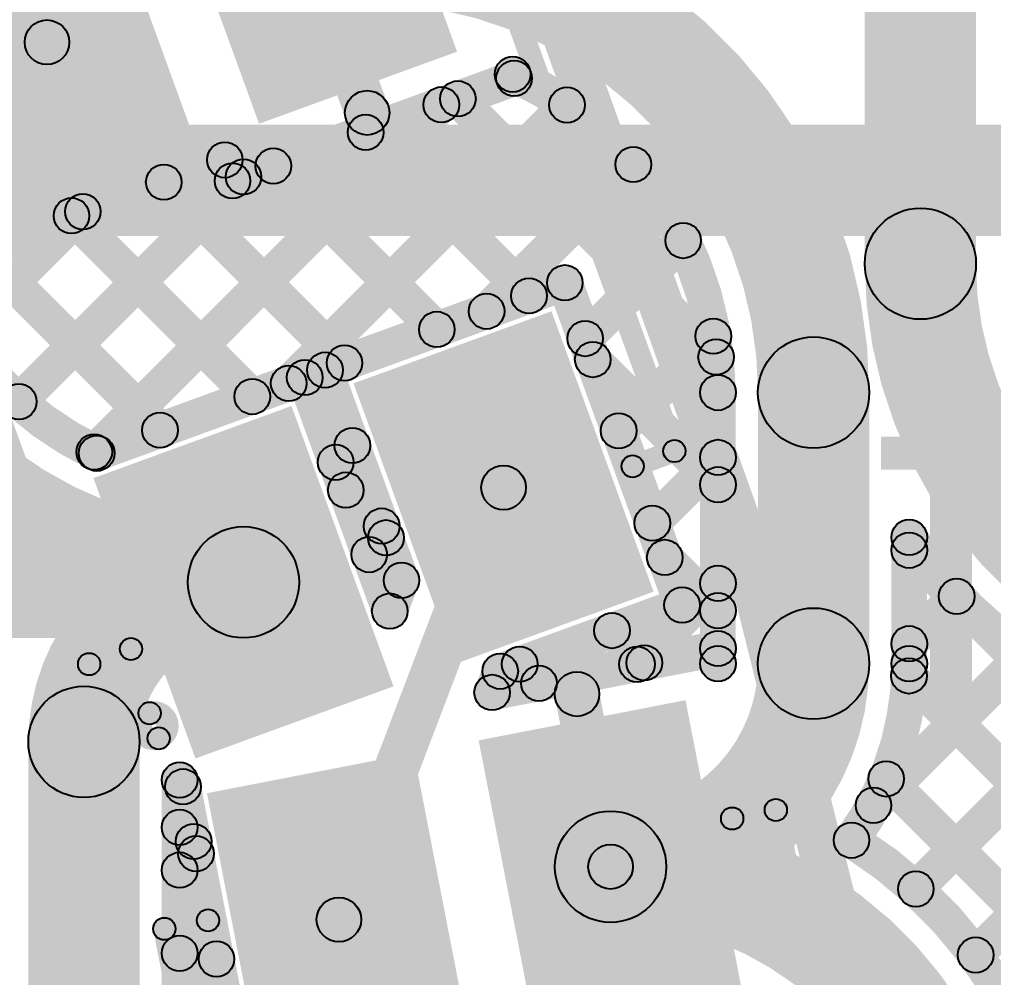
# Model space of a CAD drawing. Header units: millimetres. Extents: x -2.17 to 2.17, y -2.17 to 2.17.
# Drawn here: x 1.2775 to 1.4964, y 0.3343 to 0.5495 of the extents above; entities that cross this region are included whole.
import ezdxf

# ---------------------------------------------------------------- set-up
doc = ezdxf.new("R2010")
doc.units = ezdxf.units.MM
doc.header["$MEASUREMENT"] = 0
for name, color, linetype in [('BottomLayer', 5, 'Continuous'), ('BottomOverlay', 54, 'Continuous'), ('Mechanical2', 216, 'Continuous'), ('TopLayer', 1, 'Continuous'), ('TopOverlay', 2, 'Continuous'), ('TopPaste', 8, 'Continuous'), ('TopSolder', 216, 'Continuous')]:
    doc.layers.add(name, color=color, linetype=linetype)

# ---------------------------------------------------------------- blocks, each defined once
blk = doc.blocks.new('WS2812B_M____197')
at = {"layer": 'TopLayer'}
for points in [[(0.03504, 0.05079), (0.09409, 0.05079), (0.09409, 0.01142), (0.03504, 0.01142)], [(0.03504, -0.01142), (0.09409, -0.01142), (0.09409, -0.05079), (0.03504, -0.05079)]]:
    blk.add_hatch(color=1, dxfattribs=at).paths.add_polyline_path(points)
at = {"layer": 'TopOverlay'}
for points in [[(0.07, 0.0725), (0.07, 0.0675), (-0.07, 0.0675), (-0.07, 0.0725)], [(0.0675, 0.07), (0.0725, 0.07), (0.0725, 0.06), (0.0675, 0.06)], [(0.0675, -0.06), (0.0725, -0.06), (0.0725, -0.07), (0.0675, -0.07)], [(0.07, -0.0675), (0.07, -0.0725), (-0.07, -0.0725), (-0.07, -0.0675)]]:
    blk.add_hatch(color=2, dxfattribs=at).paths.add_polyline_path(points)
h = blk.add_hatch(color=2, dxfattribs=at)
edge = h.paths.add_edge_path()
edge.add_arc((0.07, 0.07), 0.0025, 0, 360)
h = blk.add_hatch(color=2, dxfattribs=at)
edge = h.paths.add_edge_path()
edge.add_arc((0.07, 0.07), 0.0025, 0, 360)
h = blk.add_hatch(color=2, dxfattribs=at)
edge = h.paths.add_edge_path()
edge.add_arc((0.07, 0.06), 0.0025, 0, 360)
h = blk.add_hatch(color=2, dxfattribs=at)
edge = h.paths.add_edge_path()
edge.add_arc((0.07, -0.06), 0.0025, 0, 360)
h = blk.add_hatch(color=2, dxfattribs=at)
edge = h.paths.add_edge_path()
edge.add_arc((0.07, -0.07), 0.0025, 0, 360)
h = blk.add_hatch(color=2, dxfattribs=at)
edge = h.paths.add_edge_path()
edge.add_arc((0.07, -0.07), 0.0025, 0, 360)
at = {"layer": 'TopPaste'}
for points in [[(0.03504, 0.05079), (0.09409, 0.05079), (0.09409, 0.01142), (0.03504, 0.01142)], [(0.03504, -0.01142), (0.09409, -0.01142), (0.09409, -0.05079), (0.03504, -0.05079)]]:
    blk.add_hatch(color=8, dxfattribs=at).paths.add_polyline_path(points)
at = {"layer": 'TopSolder'}
for points in [[(0.03104, 0.05479), (0.09809, 0.05479), (0.09809, 0.00742), (0.03104, 0.00742)], [(0.03104, -0.00742), (0.09809, -0.00742), (0.09809, -0.05479), (0.03104, -0.05479)]]:
    blk.add_hatch(color=216, dxfattribs=at).paths.add_polyline_path(points)
at = {"layer": 'TopOverlay'}
for centre in [(0.07, 0.07), (0.07, 0.07), (0.07, 0.06), (0.07, -0.06), (0.07, -0.07), (0.07, -0.07)]:
    blk.add_circle(centre, 0.0025, dxfattribs=at)
blk = doc.blocks.new('WS2812B_M____198')
at = {"layer": 'TopLayer'}
for points in [[(-0.09409, 0.05079), (-0.03504, 0.05079), (-0.03504, 0.01142), (-0.09409, 0.01142)], [(0.03504, 0.05079), (0.09409, 0.05079), (0.09409, 0.01142), (0.03504, 0.01142)], [(-0.09409, -0.01142), (-0.03504, -0.01142), (-0.03504, -0.05079), (-0.09409, -0.05079)], [(0.03504, -0.01142), (0.09409, -0.01142), (0.09409, -0.05079), (0.03504, -0.05079)]]:
    blk.add_hatch(color=1, dxfattribs=at).paths.add_polyline_path(points)
at = {"layer": 'TopOverlay'}
h = blk.add_hatch(color=2, dxfattribs=at)
edge = h.paths.add_edge_path()
edge.add_arc((-0.07, 0.07), 0.0025, 0, 360)
h = blk.add_hatch(color=2, dxfattribs=at)
edge = h.paths.add_edge_path()
edge.add_arc((-0.07, 0.07), 0.0025, 0, 360)
for points in [[(0.07, 0.0725), (0.07, 0.0675), (-0.07, 0.0675), (-0.07, 0.0725)], [(-0.0725, 0.07), (-0.0675, 0.07), (-0.0675, 0.06), (-0.0725, 0.06)], [(-0.0725, -0.06), (-0.0675, -0.06), (-0.0675, -0.07), (-0.0725, -0.07)], [(0.07, -0.0675), (0.07, -0.0725), (-0.07, -0.0725), (-0.07, -0.0675)]]:
    blk.add_hatch(color=2, dxfattribs=at).paths.add_polyline_path(points)
h = blk.add_hatch(color=2, dxfattribs=at)
edge = h.paths.add_edge_path()
edge.add_arc((-0.091, 0.061), 0.0025, 0, 360)
h = blk.add_hatch(color=2, dxfattribs=at)
edge = h.paths.add_edge_path()
edge.add_arc((-0.085, 0.061), 0.0025, 0, 360)
h = blk.add_hatch(color=2, dxfattribs=at)
edge = h.paths.add_edge_path()
edge.add_arc((-0.07, 0.06), 0.0025, 0, 360)
h = blk.add_hatch(color=2, dxfattribs=at)
edge = h.paths.add_edge_path()
edge.add_arc((-0.07, -0.06), 0.0025, 0, 360)
h = blk.add_hatch(color=2, dxfattribs=at)
edge = h.paths.add_edge_path()
edge.add_arc((-0.07, -0.07), 0.0025, 0, 360)
h = blk.add_hatch(color=2, dxfattribs=at)
edge = h.paths.add_edge_path()
edge.add_arc((-0.07, -0.07), 0.0025, 0, 360)
at = {"layer": 'TopPaste'}
for points in [[(-0.09409, 0.05079), (-0.03504, 0.05079), (-0.03504, 0.01142), (-0.09409, 0.01142)], [(0.03504, 0.05079), (0.09409, 0.05079), (0.09409, 0.01142), (0.03504, 0.01142)], [(-0.09409, -0.01142), (-0.03504, -0.01142), (-0.03504, -0.05079), (-0.09409, -0.05079)], [(0.03504, -0.01142), (0.09409, -0.01142), (0.09409, -0.05079), (0.03504, -0.05079)]]:
    blk.add_hatch(color=8, dxfattribs=at).paths.add_polyline_path(points)
at = {"layer": 'TopSolder'}
for points in [[(-0.09809, 0.05479), (-0.03104, 0.05479), (-0.03104, 0.00742), (-0.09809, 0.00742)], [(0.03104, 0.05479), (0.09809, 0.05479), (0.09809, 0.00742), (0.03104, 0.00742)], [(-0.09809, -0.00742), (-0.03104, -0.00742), (-0.03104, -0.05479), (-0.09809, -0.05479)], [(0.03104, -0.00742), (0.09809, -0.00742), (0.09809, -0.05479), (0.03104, -0.05479)]]:
    blk.add_hatch(color=216, dxfattribs=at).paths.add_polyline_path(points)
at = {"layer": 'TopOverlay', "const_width": 0.005}
blk.add_lwpolyline([(-0.085, 0.061, 1), (-0.091, 0.061, 1)], format="xyb", close=True, dxfattribs=at)
at = {"layer": 'TopOverlay'}
for centre in [(-0.07, 0.07), (-0.07, 0.07), (-0.091, 0.061), (-0.085, 0.061), (-0.07, 0.06), (-0.07, -0.06), (-0.07, -0.07), (-0.07, -0.07)]:
    blk.add_circle(centre, 0.0025, dxfattribs=at)
blk = doc.blocks.new('C__0402_330')
at = {"layer": 'TopLayer'}
for points in [[(-0.0275, -0.0125), (-0.0275, 0.0125), (-0.0095, 0.0125), (-0.0095, -0.0125)], [(0.0095, -0.0125), (0.0095, 0.0125), (0.0275, 0.0125), (0.0275, -0.0125)]]:
    blk.add_hatch(color=1, dxfattribs=at).paths.add_polyline_path(points)
at = {"layer": 'TopOverlay'}
h = blk.add_hatch(color=2, dxfattribs=at)
edge = h.paths.add_edge_path()
edge.add_arc((-0.031, 0.016), 0.0025, 0, 360)
h = blk.add_hatch(color=2, dxfattribs=at)
edge = h.paths.add_edge_path()
edge.add_arc((-0.031, 0.016), 0.0025, 0, 360)
for points in [[(-0.031, 0.0135), (-0.031, 0.0185), (-0.011, 0.0185), (-0.011, 0.0135)], [(0.011, 0.0135), (0.011, 0.0185), (0.031, 0.0185), (0.031, 0.0135)], [(-0.0285, -0.016), (-0.0335, -0.016), (-0.0335, 0.016), (-0.0285, 0.016)], [(0.0335, -0.016), (0.0285, -0.016), (0.0285, 0.016), (0.0335, 0.016)], [(-0.031, -0.0185), (-0.031, -0.0135), (-0.011, -0.0135), (-0.011, -0.0185)], [(0.011, -0.0185), (0.011, -0.0135), (0.031, -0.0135), (0.031, -0.0185)]]:
    blk.add_hatch(color=2, dxfattribs=at).paths.add_polyline_path(points)
h = blk.add_hatch(color=2, dxfattribs=at)
edge = h.paths.add_edge_path()
edge.add_arc((-0.011, 0.016), 0.0025, 0, 360)
h = blk.add_hatch(color=2, dxfattribs=at)
edge = h.paths.add_edge_path()
edge.add_arc((0.011, 0.016), 0.0025, 0, 360)
h = blk.add_hatch(color=2, dxfattribs=at)
edge = h.paths.add_edge_path()
edge.add_arc((0.031, 0.016), 0.0025, 0, 360)
h = blk.add_hatch(color=2, dxfattribs=at)
edge = h.paths.add_edge_path()
edge.add_arc((0.031, 0.016), 0.0025, 0, 360)
h = blk.add_hatch(color=2, dxfattribs=at)
edge = h.paths.add_edge_path()
edge.add_arc((-0.031, -0.016), 0.0025, 0, 360)
h = blk.add_hatch(color=2, dxfattribs=at)
edge = h.paths.add_edge_path()
edge.add_arc((-0.031, -0.016), 0.0025, 0, 360)
h = blk.add_hatch(color=2, dxfattribs=at)
edge = h.paths.add_edge_path()
edge.add_arc((-0.011, -0.016), 0.0025, 0, 360)
h = blk.add_hatch(color=2, dxfattribs=at)
edge = h.paths.add_edge_path()
edge.add_arc((0.011, -0.016), 0.0025, 0, 360)
h = blk.add_hatch(color=2, dxfattribs=at)
edge = h.paths.add_edge_path()
edge.add_arc((0.031, -0.016), 0.0025, 0, 360)
h = blk.add_hatch(color=2, dxfattribs=at)
edge = h.paths.add_edge_path()
edge.add_arc((0.031, -0.016), 0.0025, 0, 360)
at = {"layer": 'TopPaste'}
for points in [[(-0.0275, -0.0125), (-0.0275, 0.0125), (-0.0095, 0.0125), (-0.0095, -0.0125)], [(0.0095, -0.0125), (0.0095, 0.0125), (0.0275, 0.0125), (0.0275, -0.0125)]]:
    blk.add_hatch(color=8, dxfattribs=at).paths.add_polyline_path(points)
at = {"layer": 'TopSolder'}
for points in [[(-0.02986, -0.01486), (-0.02986, 0.01486), (-0.00714, 0.01486), (-0.00714, -0.01486)], [(0.00714, -0.01486), (0.00714, 0.01486), (0.02986, 0.01486), (0.02986, -0.01486)]]:
    blk.add_hatch(color=216, dxfattribs=at).paths.add_polyline_path(points)
at = {"layer": 'TopOverlay'}
for centre in [(-0.031, 0.016), (-0.031, 0.016), (-0.011, 0.016), (0.011, 0.016), (0.031, 0.016), (0.031, 0.016), (-0.031, -0.016), (-0.031, -0.016), (-0.011, -0.016), (0.011, -0.016), (0.031, -0.016), (0.031, -0.016)]:
    blk.add_circle(centre, 0.0025, dxfattribs=at)

msp = doc.modelspace()

# ---------------------------------------------------------------- hatches: boundary and pattern name
at = {"layer": 'BottomLayer'}
msp.add_hatch(color=5, dxfattribs=at).paths.add_polyline_path([(0.788, 0.50089), (0.788, 0.52589), (1.848, 0.52589), (1.848, 0.50089)])
at = {"layer": 'TopLayer'}
for points in [[(1.28861, 0.54353), (1.27877, 0.54532), (1.29708, 0.64628), (1.30692, 0.6445)], [(1.33744, 0.56399), (1.34684, 0.56741), (1.36036, 0.53027), (1.35096, 0.52685)], [(1.4925, 0.49466), (1.4675, 0.49466), (1.4675, 0.5681), (1.4925, 0.5681)], [(1.32675, 0.50952), (1.32401, 0.51704), (1.38732, 0.54008), (1.39005, 0.53256)], [(1.37322, 0.52889), (1.37888, 0.53455), (1.43692, 0.4765), (1.43127, 0.47085)], [(1.29713, 0.44952), (1.29148, 0.45517), (1.3695, 0.53319), (1.37516, 0.52754)], [(1.34086, 0.46495), (1.3352, 0.47061), (1.39774, 0.53315), (1.4034, 0.52749)], [(1.35248, 0.52134), (1.35814, 0.527), (1.39487, 0.49027), (1.38922, 0.48461)], [(1.27128, 0.49465), (1.26854, 0.50217), (1.3223, 0.52173), (1.32503, 0.51422)], [(1.31991, 0.51661), (1.32743, 0.51934), (1.32914, 0.51464), (1.32162, 0.51191)], [(1.33175, 0.5138), (1.3374, 0.51945), (1.37414, 0.48272), (1.36848, 0.47707)], [(1.38533, 0.48114), (1.37967, 0.4868), (1.41264, 0.51977), (1.4183, 0.51411)], [(1.24894, 0.51175), (1.25459, 0.51741), (1.31193, 0.46008), (1.30627, 0.45442)], [(1.28018, 0.46084), (1.27452, 0.4665), (1.32503, 0.51701), (1.33069, 0.51135)], [(1.30711, 0.51015), (1.31277, 0.51581), (1.3534, 0.47517), (1.34774, 0.46952)], [(1.26701, 0.47596), (1.26136, 0.48162), (1.28892, 0.50919), (1.29458, 0.50353)], [(1.28637, 0.5026), (1.29203, 0.50826), (1.33266, 0.46763), (1.32701, 0.46197)], [(1.40748, 0.47501), (1.40182, 0.48066), (1.42385, 0.50269), (1.42951, 0.49703)], [(1.34755, 0.46699), (1.34481, 0.47451), (1.39872, 0.49413), (1.40146, 0.48661)], [(1.39633, 0.489), (1.40385, 0.49174), (1.4302, 0.41933), (1.42268, 0.41659)], [(1.41503, 0.45427), (1.40937, 0.45993), (1.43064, 0.4812), (1.4363, 0.47554)], [(1.40354, 0.47029), (1.40919, 0.47595), (1.43733, 0.44781), (1.43167, 0.44216)], [(1.29624, 0.44831), (1.2935, 0.45583), (1.34027, 0.47285), (1.343, 0.46534)], [(1.34242, 0.46938), (1.34994, 0.47212), (1.36713, 0.42487), (1.35962, 0.42213)], [(1.33788, 0.46773), (1.34539, 0.47046), (1.3645, 0.41796), (1.35698, 0.41523)], [(1.4385, 0.40819), (1.4305, 0.40819), (1.4305, 0.4657), (1.4385, 0.4657)], [(1.4685, 0.40479), (1.4435, 0.40479), (1.4435, 0.4657), (1.4685, 0.4657)], [(1.3514, 0.44721), (1.34574, 0.45287), (1.34951, 0.45664), (1.35517, 0.45098)], [(1.42257, 0.43353), (1.41692, 0.43919), (1.43167, 0.45394), (1.43733, 0.44829)], [(1.35397, 0.3455), (1.34463, 0.34906), (1.38164, 0.44614), (1.39098, 0.44257)], [(1.34802, 0.44096), (1.35367, 0.44662), (1.36176, 0.43853), (1.35611, 0.43287)], [(1.35895, 0.42647), (1.35329, 0.43213), (1.35706, 0.4359), (1.36272, 0.43025)], [(1.21525, 0.41058), (1.21525, 0.43558), (1.32786, 0.43558), (1.32786, 0.41058)], [(1.41972, 0.42582), (1.42538, 0.43148), (1.43733, 0.41953), (1.43167, 0.41387)], [(1.4815, 0.40479), (1.4735, 0.40479), (1.4735, 0.43316), (1.4815, 0.43316)], [(1.47467, 0.42744), (1.48033, 0.4331), (1.56447, 0.34896), (1.55881, 0.3433)], [(1.36448, 0.41517), (1.35701, 0.41802), (1.35964, 0.42492), (1.36711, 0.42207)], [(1.41915, 0.40182), (1.41349, 0.40748), (1.43167, 0.42566), (1.43733, 0.42)], [(1.48033, 0.40644), (1.47467, 0.41209), (1.48532, 0.42275), (1.49098, 0.41709)], [(1.38692, 0.39932), (1.38419, 0.40684), (1.42507, 0.42172), (1.42781, 0.4142)], [(1.40786, 0.4094), (1.41352, 0.41506), (1.42078, 0.4078), (1.41512, 0.40214)], [(1.3845, 0.39439), (1.38298, 0.40225), (1.43374, 0.41211), (1.43526, 0.40426)], [(1.4723, 0.37012), (1.46664, 0.37578), (1.50035, 0.40948), (1.506, 0.40382)], [(1.38712, 0.40185), (1.39278, 0.40751), (1.3971, 0.40319), (1.39144, 0.39754)], [(1.4385, 0.40479), (1.4305, 0.40479), (1.4305, 0.40819), (1.4385, 0.40819)], [(1.38748, 0.39689), (1.38, 0.39974), (1.38182, 0.4045), (1.38929, 0.40165)], [(1.47462, 0.39921), (1.48027, 0.40487), (1.66003, 0.22512), (1.65437, 0.21946)], [(1.39791, 0.397), (1.40773, 0.39891), (1.41527, 0.3601), (1.40545, 0.3582)], [(1.4818, 0.35134), (1.47615, 0.357), (1.51808, 0.39893), (1.52374, 0.39328)], [(1.49525, 0.3365), (1.48959, 0.34216), (1.53897, 0.39154), (1.54463, 0.38588)], [(1.3045, 0.30246), (1.2795, 0.30246), (1.2795, 0.38722), (1.3045, 0.38722)], [(1.46948, 0.37607), (1.47513, 0.38172), (1.62819, 0.22867), (1.62253, 0.22301)], [(1.3175, 0.30246), (1.3095, 0.30246), (1.3095, 0.37865), (1.3175, 0.37865)], [(1.31035, 0.37637), (1.3182, 0.3779), (1.33242, 0.30475), (1.32457, 0.30323)], [(1.31067, 0.36517), (1.31633, 0.37082), (1.31949, 0.36766), (1.31384, 0.362)], [(1.31633, 0.35557), (1.31067, 0.36123), (1.31437, 0.36493), (1.32002, 0.35927)], [(1.40545, 0.3582), (1.41527, 0.3601), (1.42281, 0.3213), (1.41299, 0.3194)], [(1.31067, 0.33688), (1.31633, 0.34254), (1.32632, 0.33255), (1.32066, 0.32689)], [(1.31633, 0.32729), (1.31067, 0.33294), (1.31897, 0.34124), (1.32463, 0.33559)]]:
    msp.add_hatch(color=1, dxfattribs=at).paths.add_polyline_path(points)
h = msp.add_hatch(color=1, dxfattribs=at)
edge = h.paths.add_edge_path()
edge.add_arc((1.28369, 0.54442), 0.005, 0, 360)
h = msp.add_hatch(color=1, dxfattribs=at)
edge = h.paths.add_edge_path()
edge.add_arc((1.38836, 0.53722), 0.004, 0, 360)
h = msp.add_hatch(color=1, dxfattribs=at)
edge = h.paths.add_edge_path()
edge.add_arc((1.38868, 0.53632), 0.004, 0, 360)
h = msp.add_hatch(color=1, dxfattribs=at)
edge = h.paths.add_edge_path()
edge.add_arc((1.37233, 0.53037), 0.004, 0, 360)
h = msp.add_hatch(color=1, dxfattribs=at)
edge = h.paths.add_edge_path()
edge.add_arc((1.37605, 0.53172), 0.004, 0, 360)
h = msp.add_hatch(color=1, dxfattribs=at)
edge = h.paths.add_edge_path()
edge.add_arc((1.40057, 0.53032), 0.004, 0, 360)
h = msp.add_hatch(color=1, dxfattribs=at)
edge = h.paths.add_edge_path()
edge.add_arc((1.35566, 0.52856), 0.005, 0, 360)
h = msp.add_hatch(color=1, dxfattribs=at)
edge = h.paths.add_edge_path()
edge.add_arc((1.35531, 0.52417), 0.004, 0, 360)
h = msp.add_hatch(color=1, dxfattribs=at)
edge = h.paths.add_edge_path()
edge.add_arc((1.32367, 0.51798), 0.004, 0, 360)
h = msp.add_hatch(color=1, dxfattribs=at)
edge = h.paths.add_edge_path()
edge.add_arc((1.32367, 0.51798), 0.004, 0, 360)
h = msp.add_hatch(color=1, dxfattribs=at)
edge = h.paths.add_edge_path()
edge.add_arc((1.33458, 0.51662), 0.004, 0, 360)
h = msp.add_hatch(color=1, dxfattribs=at)
edge = h.paths.add_edge_path()
edge.add_arc((1.41547, 0.51694), 0.004, 0, 360)
h = msp.add_hatch(color=1, dxfattribs=at)
edge = h.paths.add_edge_path()
edge.add_arc((1.30994, 0.51298), 0.004, 0, 360)
h = msp.add_hatch(color=1, dxfattribs=at)
edge = h.paths.add_edge_path()
edge.add_arc((1.32538, 0.51328), 0.004, 0, 360)
h = msp.add_hatch(color=1, dxfattribs=at)
edge = h.paths.add_edge_path()
edge.add_arc((1.32538, 0.51328), 0.004, 0, 360)
h = msp.add_hatch(color=1, dxfattribs=at)
edge = h.paths.add_edge_path()
edge.add_arc((1.32786, 0.51418), 0.004, 0, 360)
h = msp.add_hatch(color=1, dxfattribs=at)
edge = h.paths.add_edge_path()
edge.add_arc((1.29175, 0.50636), 0.004, 0, 360)
h = msp.add_hatch(color=1, dxfattribs=at)
edge = h.paths.add_edge_path()
edge.add_arc((1.2892, 0.50543), 0.004, 0, 360)
h = msp.add_hatch(color=1, dxfattribs=at)
edge = h.paths.add_edge_path()
edge.add_arc((1.48, 0.49466), 0.0125, 0, 360)
h = msp.add_hatch(color=1, dxfattribs=at)
edge = h.paths.add_edge_path()
edge.add_arc((1.48, 0.49466), 0.0125, 0, 360)
h = msp.add_hatch(color=1, dxfattribs=at)
edge = h.paths.add_edge_path()
edge.add_arc((1.42668, 0.49986), 0.004, 0, 360)
h = msp.add_hatch(color=1, dxfattribs=at)
edge = h.paths.add_edge_path()
edge.add_arc((1.40009, 0.49037), 0.004, 0, 360)
h = msp.add_hatch(color=1, dxfattribs=at)
edge = h.paths.add_edge_path()
edge.add_arc((1.40009, 0.49037), 0.004, 0, 360)
h = msp.add_hatch(color=1, dxfattribs=at)
edge = h.paths.add_edge_path()
edge.add_arc((1.39204, 0.48744), 0.004, 0, 360)
h = msp.add_hatch(color=1, dxfattribs=at)
edge = h.paths.add_edge_path()
edge.add_arc((1.3825, 0.48397), 0.004, 0, 360)
h = msp.add_hatch(color=1, dxfattribs=at)
edge = h.paths.add_edge_path()
edge.add_arc((1.37131, 0.47989), 0.004, 0, 360)
h = msp.add_hatch(color=1, dxfattribs=at)
edge = h.paths.add_edge_path()
edge.add_arc((1.40465, 0.47784), 0.004, 0, 360)
h = msp.add_hatch(color=1, dxfattribs=at)
edge = h.paths.add_edge_path()
edge.add_arc((1.43347, 0.47837), 0.004, 0, 360)
h = msp.add_hatch(color=1, dxfattribs=at)
edge = h.paths.add_edge_path()
edge.add_arc((1.43409, 0.47368), 0.004, 0, 360)
h = msp.add_hatch(color=1, dxfattribs=at)
edge = h.paths.add_edge_path()
edge.add_arc((1.456, 0.4657), 0.0125, 0, 360)
h = msp.add_hatch(color=1, dxfattribs=at)
edge = h.paths.add_edge_path()
edge.add_arc((1.456, 0.4657), 0.0125, 0, 360)
h = msp.add_hatch(color=1, dxfattribs=at)
edge = h.paths.add_edge_path()
edge.add_arc((1.35057, 0.47235), 0.004, 0, 360)
h = msp.add_hatch(color=1, dxfattribs=at)
edge = h.paths.add_edge_path()
edge.add_arc((1.40637, 0.47312), 0.004, 0, 360)
h = msp.add_hatch(color=1, dxfattribs=at)
edge = h.paths.add_edge_path()
edge.add_arc((1.34163, 0.46909), 0.004, 0, 360)
h = msp.add_hatch(color=1, dxfattribs=at)
edge = h.paths.add_edge_path()
edge.add_arc((1.34163, 0.46909), 0.004, 0, 360)
h = msp.add_hatch(color=1, dxfattribs=at)
edge = h.paths.add_edge_path()
edge.add_arc((1.34618, 0.47075), 0.004, 0, 360)
h = msp.add_hatch(color=1, dxfattribs=at)
edge = h.paths.add_edge_path()
edge.add_arc((1.34618, 0.47075), 0.004, 0, 360)
h = msp.add_hatch(color=1, dxfattribs=at)
edge = h.paths.add_edge_path()
edge.add_arc((1.33803, 0.46778), 0.004, 0, 360)
h = msp.add_hatch(color=1, dxfattribs=at)
edge = h.paths.add_edge_path()
edge.add_arc((1.32983, 0.4648), 0.004, 0, 360)
h = msp.add_hatch(color=1, dxfattribs=at)
edge = h.paths.add_edge_path()
edge.add_arc((1.4345, 0.4657), 0.004, 0, 360)
h = msp.add_hatch(color=1, dxfattribs=at)
edge = h.paths.add_edge_path()
edge.add_arc((1.4345, 0.4657), 0.004, 0, 360)
h = msp.add_hatch(color=1, dxfattribs=at)
edge = h.paths.add_edge_path()
edge.add_arc((1.27735, 0.46367), 0.004, 0, 360)
h = msp.add_hatch(color=1, dxfattribs=at)
edge = h.paths.add_edge_path()
edge.add_arc((1.3091, 0.45725), 0.004, 0, 360)
h = msp.add_hatch(color=1, dxfattribs=at)
edge = h.paths.add_edge_path()
edge.add_arc((1.4122, 0.4571), 0.004, 0, 360)
h = msp.add_hatch(color=1, dxfattribs=at)
edge = h.paths.add_edge_path()
edge.add_arc((1.35234, 0.45381), 0.004, 0, 360)
h = msp.add_hatch(color=1, dxfattribs=at)
edge = h.paths.add_edge_path()
edge.add_arc((1.29431, 0.45234), 0.004, 0, 360)
h = msp.add_hatch(color=1, dxfattribs=at)
edge = h.paths.add_edge_path()
edge.add_arc((1.29487, 0.45207), 0.004, 0, 360)
h = msp.add_hatch(color=1, dxfattribs=at)
edge = h.paths.add_edge_path()
edge.add_arc((1.29487, 0.45207), 0.004, 0, 360)
h = msp.add_hatch(color=1, dxfattribs=at)
edge = h.paths.add_edge_path()
edge.add_arc((1.34857, 0.45004), 0.004, 0, 360)
h = msp.add_hatch(color=1, dxfattribs=at)
edge = h.paths.add_edge_path()
edge.add_arc((1.4345, 0.45112), 0.004, 0, 360)
h = msp.add_hatch(color=1, dxfattribs=at)
edge = h.paths.add_edge_path()
edge.add_arc((1.38631, 0.44435), 0.005, 0, 360)
h = msp.add_hatch(color=1, dxfattribs=at)
edge = h.paths.add_edge_path()
edge.add_arc((1.4345, 0.44499), 0.004, 0, 360)
h = msp.add_hatch(color=1, dxfattribs=at)
edge = h.paths.add_edge_path()
edge.add_arc((1.35085, 0.44379), 0.004, 0, 360)
h = msp.add_hatch(color=1, dxfattribs=at)
edge = h.paths.add_edge_path()
edge.add_arc((1.41975, 0.43636), 0.004, 0, 360)
h = msp.add_hatch(color=1, dxfattribs=at)
edge = h.paths.add_edge_path()
edge.add_arc((1.35893, 0.4357), 0.004, 0, 360)
h = msp.add_hatch(color=1, dxfattribs=at)
edge = h.paths.add_edge_path()
edge.add_arc((1.35989, 0.43307), 0.004, 0, 360)
h = msp.add_hatch(color=1, dxfattribs=at)
edge = h.paths.add_edge_path()
edge.add_arc((1.4775, 0.43316), 0.004, 0, 360)
h = msp.add_hatch(color=1, dxfattribs=at)
edge = h.paths.add_edge_path()
edge.add_arc((1.4775, 0.43316), 0.004, 0, 360)
h = msp.add_hatch(color=1, dxfattribs=at)
edge = h.paths.add_edge_path()
edge.add_arc((1.32786, 0.42308), 0.0125, 0, 360)
h = msp.add_hatch(color=1, dxfattribs=at)
edge = h.paths.add_edge_path()
edge.add_arc((1.32786, 0.42308), 0.0125, 0, 360)
h = msp.add_hatch(color=1, dxfattribs=at)
edge = h.paths.add_edge_path()
edge.add_arc((1.32786, 0.42308), 0.0125, 0, 360)
h = msp.add_hatch(color=1, dxfattribs=at)
edge = h.paths.add_edge_path()
edge.add_arc((1.4775, 0.43027), 0.004, 0, 360)
h = msp.add_hatch(color=1, dxfattribs=at)
edge = h.paths.add_edge_path()
edge.add_arc((1.35612, 0.4293), 0.004, 0, 360)
h = msp.add_hatch(color=1, dxfattribs=at)
edge = h.paths.add_edge_path()
edge.add_arc((1.42255, 0.42865), 0.004, 0, 360)
h = msp.add_hatch(color=1, dxfattribs=at)
edge = h.paths.add_edge_path()
edge.add_arc((1.36337, 0.4235), 0.004, 0, 360)
h = msp.add_hatch(color=1, dxfattribs=at)
edge = h.paths.add_edge_path()
edge.add_arc((1.36337, 0.4235), 0.004, 0, 360)
h = msp.add_hatch(color=1, dxfattribs=at)
edge = h.paths.add_edge_path()
edge.add_arc((1.4345, 0.42283), 0.004, 0, 360)
h = msp.add_hatch(color=1, dxfattribs=at)
edge = h.paths.add_edge_path()
edge.add_arc((1.48815, 0.41992), 0.004, 0, 360)
h = msp.add_hatch(color=1, dxfattribs=at)
edge = h.paths.add_edge_path()
edge.add_arc((1.36074, 0.41659), 0.004, 0, 360)
h = msp.add_hatch(color=1, dxfattribs=at)
edge = h.paths.add_edge_path()
edge.add_arc((1.36074, 0.41659), 0.004, 0, 360)
h = msp.add_hatch(color=1, dxfattribs=at)
edge = h.paths.add_edge_path()
edge.add_arc((1.42644, 0.41796), 0.004, 0, 360)
h = msp.add_hatch(color=1, dxfattribs=at)
edge = h.paths.add_edge_path()
edge.add_arc((1.42644, 0.41796), 0.004, 0, 360)
h = msp.add_hatch(color=1, dxfattribs=at)
edge = h.paths.add_edge_path()
edge.add_arc((1.4345, 0.4167), 0.004, 0, 360)
h = msp.add_hatch(color=1, dxfattribs=at)
edge = h.paths.add_edge_path()
edge.add_arc((1.41069, 0.41223), 0.004, 0, 360)
h = msp.add_hatch(color=1, dxfattribs=at)
edge = h.paths.add_edge_path()
edge.add_arc((1.456, 0.40479), 0.0125, 0, 360)
h = msp.add_hatch(color=1, dxfattribs=at)
edge = h.paths.add_edge_path()
edge.add_arc((1.456, 0.40479), 0.0125, 0, 360)
h = msp.add_hatch(color=1, dxfattribs=at)
edge = h.paths.add_edge_path()
edge.add_arc((1.4345, 0.40819), 0.004, 0, 360)
h = msp.add_hatch(color=1, dxfattribs=at)
edge = h.paths.add_edge_path()
edge.add_arc((1.4345, 0.40819), 0.004, 0, 360)
h = msp.add_hatch(color=1, dxfattribs=at)
edge = h.paths.add_edge_path()
edge.add_arc((1.4345, 0.40819), 0.004, 0, 360)
h = msp.add_hatch(color=1, dxfattribs=at)
edge = h.paths.add_edge_path()
edge.add_arc((1.4775, 0.40926), 0.004, 0, 360)
h = msp.add_hatch(color=1, dxfattribs=at)
edge = h.paths.add_edge_path()
edge.add_arc((1.38995, 0.40468), 0.004, 0, 360)
h = msp.add_hatch(color=1, dxfattribs=at)
edge = h.paths.add_edge_path()
edge.add_arc((1.41632, 0.40465), 0.004, 0, 360)
h = msp.add_hatch(color=1, dxfattribs=at)
edge = h.paths.add_edge_path()
edge.add_arc((1.41795, 0.40497), 0.004, 0, 360)
h = msp.add_hatch(color=1, dxfattribs=at)
edge = h.paths.add_edge_path()
edge.add_arc((1.4345, 0.40479), 0.004, 0, 360)
h = msp.add_hatch(color=1, dxfattribs=at)
edge = h.paths.add_edge_path()
edge.add_arc((1.4775, 0.40479), 0.004, 0, 360)
h = msp.add_hatch(color=1, dxfattribs=at)
edge = h.paths.add_edge_path()
edge.add_arc((1.4775, 0.40479), 0.004, 0, 360)
h = msp.add_hatch(color=1, dxfattribs=at)
edge = h.paths.add_edge_path()
edge.add_arc((1.38556, 0.40308), 0.004, 0, 360)
h = msp.add_hatch(color=1, dxfattribs=at)
edge = h.paths.add_edge_path()
edge.add_arc((1.38556, 0.40308), 0.004, 0, 360)
h = msp.add_hatch(color=1, dxfattribs=at)
edge = h.paths.add_edge_path()
edge.add_arc((1.47744, 0.40204), 0.004, 0, 360)
h = msp.add_hatch(color=1, dxfattribs=at)
edge = h.paths.add_edge_path()
edge.add_arc((1.39427, 0.40037), 0.004, 0, 360)
h = msp.add_hatch(color=1, dxfattribs=at)
edge = h.paths.add_edge_path()
edge.add_arc((1.40282, 0.39795), 0.005, 0, 360)
h = msp.add_hatch(color=1, dxfattribs=at)
edge = h.paths.add_edge_path()
edge.add_arc((1.38374, 0.39832), 0.004, 0, 360)
h = msp.add_hatch(color=1, dxfattribs=at)
edge = h.paths.add_edge_path()
edge.add_arc((1.38374, 0.39832), 0.004, 0, 360)
h = msp.add_hatch(color=1, dxfattribs=at)
edge = h.paths.add_edge_path()
edge.add_arc((1.292, 0.38722), 0.0125, 0, 360)
h = msp.add_hatch(color=1, dxfattribs=at)
edge = h.paths.add_edge_path()
edge.add_arc((1.292, 0.38722), 0.0125, 0, 360)
h = msp.add_hatch(color=1, dxfattribs=at)
edge = h.paths.add_edge_path()
edge.add_arc((1.3135, 0.37865), 0.004, 0, 360)
h = msp.add_hatch(color=1, dxfattribs=at)
edge = h.paths.add_edge_path()
edge.add_arc((1.31427, 0.37713), 0.004, 0, 360)
h = msp.add_hatch(color=1, dxfattribs=at)
edge = h.paths.add_edge_path()
edge.add_arc((1.47231, 0.3789), 0.004, 0, 360)
h = msp.add_hatch(color=1, dxfattribs=at)
edge = h.paths.add_edge_path()
edge.add_arc((1.46947, 0.37295), 0.004, 0, 360)
h = msp.add_hatch(color=1, dxfattribs=at)
edge = h.paths.add_edge_path()
edge.add_arc((1.3135, 0.368), 0.004, 0, 360)
h = msp.add_hatch(color=1, dxfattribs=at)
edge = h.paths.add_edge_path()
edge.add_arc((1.41036, 0.35915), 0.0125, 0, 360)
h = msp.add_hatch(color=1, dxfattribs=at)
edge = h.paths.add_edge_path()
edge.add_arc((1.41036, 0.35915), 0.0125, 0, 360)
h = msp.add_hatch(color=1, dxfattribs=at)
edge = h.paths.add_edge_path()
edge.add_arc((1.31667, 0.36483), 0.004, 0, 360)
h = msp.add_hatch(color=1, dxfattribs=at)
edge = h.paths.add_edge_path()
edge.add_arc((1.46452, 0.36511), 0.004, 0, 360)
h = msp.add_hatch(color=1, dxfattribs=at)
edge = h.paths.add_edge_path()
edge.add_arc((1.46452, 0.36511), 0.004, 0, 360)
h = msp.add_hatch(color=1, dxfattribs=at)
edge = h.paths.add_edge_path()
edge.add_arc((1.3172, 0.3621), 0.004, 0, 360)
h = msp.add_hatch(color=1, dxfattribs=at)
edge = h.paths.add_edge_path()
edge.add_arc((1.41036, 0.35915), 0.005, 0, 360)
h = msp.add_hatch(color=1, dxfattribs=at)
edge = h.paths.add_edge_path()
edge.add_arc((1.41036, 0.35915), 0.005, 0, 360)
h = msp.add_hatch(color=1, dxfattribs=at)
edge = h.paths.add_edge_path()
edge.add_arc((1.3135, 0.3584), 0.004, 0, 360)
h = msp.add_hatch(color=1, dxfattribs=at)
edge = h.paths.add_edge_path()
edge.add_arc((1.47898, 0.35417), 0.004, 0, 360)
h = msp.add_hatch(color=1, dxfattribs=at)
edge = h.paths.add_edge_path()
edge.add_arc((1.3493, 0.34728), 0.005, 0, 360)
h = msp.add_hatch(color=1, dxfattribs=at)
edge = h.paths.add_edge_path()
edge.add_arc((1.3135, 0.33971), 0.004, 0, 360)
h = msp.add_hatch(color=1, dxfattribs=at)
edge = h.paths.add_edge_path()
edge.add_arc((1.3218, 0.33842), 0.004, 0, 360)
h = msp.add_hatch(color=1, dxfattribs=at)
edge = h.paths.add_edge_path()
edge.add_arc((1.49242, 0.33933), 0.004, 0, 360)

# ---------------------------------------------------------------- linework, layer by layer
at = {"layer": 'Mechanical2', "const_width": 0.01}
for points in [[(2.16535, 0.001, 1), (-2.16535, 0.001, 1)], [(2.08135, -0.01, 1), (-2.04935, -0.01, 1)], [(1.84055, 0.001, 1), (-1.84055, 0.001, 1)], [(1.6437, 0.001, 1), (-1.6437, 0.001, 1)], [(1.50394, 0, 1), (-1.50394, 0, 1)], [(1.30709, 0.001, 1), (-1.30709, 0.001, 1)]]:
    msp.add_lwpolyline(points, format="xyb", close=True, dxfattribs=at)
at = {"layer": 'TopLayer'}
for points, const_width in [([(1.356, 0.5657, -0.414214), (1.456, 0.4657)], 0.025), ([(1.38836, 0.53722, -0.294594), (1.4345, 0.4657)], 0.008), ([(1.32786, 0.42308, -0.414214), (1.23, 0.52094)], 0.025), ([(1.29487, 0.45207, -0.288653), (1.2515, 0.52094)], 0.008), ([(1.56752, 0.40714, -0.414214), (1.48, 0.49466)], 0.025), ([(1.54499, 0.38799, -0.193167), (1.4775, 0.43316)], 0.008), ([(1.292, 0.38722, -0.414214), (1.32786, 0.42308)], 0.025), ([(1.456, 0.40479, -0.414214), (1.41036, 0.35915)], 0.025), ([(1.4775, 0.40479, -0.15941), (1.46452, 0.36511)], 0.008), ([(1.41036, 0.35915, -0.414214), (1.491, 0.27851)], 0.025), ([(1.46452, 0.36511, -0.258516), (1.5125, 0.27851)], 0.008)]:
    msp.add_lwpolyline(points, format="xyb", dxfattribs=dict(at, const_width=const_width))
for centre, radius in [((1.28369, 0.54442), 0.005), ((1.38836, 0.53722), 0.004), ((1.38868, 0.53632), 0.004), ((1.37233, 0.53037), 0.004), ((1.37605, 0.53172), 0.004), ((1.40057, 0.53032), 0.004), ((1.35566, 0.52856), 0.005), ((1.35531, 0.52417), 0.004), ((1.32367, 0.51798), 0.004), ((1.32367, 0.51798), 0.004), ((1.33458, 0.51662), 0.004), ((1.41547, 0.51694), 0.004), ((1.30994, 0.51298), 0.004), ((1.32538, 0.51328), 0.004), ((1.32538, 0.51328), 0.004), ((1.32786, 0.51418), 0.004), ((1.29175, 0.50636), 0.004), ((1.2892, 0.50543), 0.004), ((1.48, 0.49466), 0.0125), ((1.48, 0.49466), 0.0125), ((1.42668, 0.49986), 0.004), ((1.40009, 0.49037), 0.004), ((1.40009, 0.49037), 0.004), ((1.39204, 0.48744), 0.004), ((1.3825, 0.48397), 0.004), ((1.37131, 0.47989), 0.004), ((1.40465, 0.47784), 0.004), ((1.43347, 0.47837), 0.004), ((1.43409, 0.47368), 0.004), ((1.456, 0.4657), 0.0125), ((1.456, 0.4657), 0.0125), ((1.35057, 0.47235), 0.004), ((1.40637, 0.47312), 0.004), ((1.34163, 0.46909), 0.004), ((1.34163, 0.46909), 0.004), ((1.34618, 0.47075), 0.004), ((1.34618, 0.47075), 0.004), ((1.33803, 0.46778), 0.004), ((1.32983, 0.4648), 0.004), ((1.4345, 0.4657), 0.004), ((1.4345, 0.4657), 0.004), ((1.27735, 0.46367), 0.004), ((1.3091, 0.45725), 0.004), ((1.4122, 0.4571), 0.004), ((1.35234, 0.45381), 0.004), ((1.29431, 0.45234), 0.004), ((1.29487, 0.45207), 0.004), ((1.29487, 0.45207), 0.004), ((1.34857, 0.45004), 0.004), ((1.4345, 0.45112), 0.004), ((1.38631, 0.44435), 0.005), ((1.4345, 0.44499), 0.004), ((1.35085, 0.44379), 0.004), ((1.41975, 0.43636), 0.004), ((1.35893, 0.4357), 0.004), ((1.35989, 0.43307), 0.004), ((1.4775, 0.43316), 0.004), ((1.4775, 0.43316), 0.004), ((1.32786, 0.42308), 0.0125), ((1.32786, 0.42308), 0.0125), ((1.32786, 0.42308), 0.0125), ((1.4775, 0.43027), 0.004), ((1.35612, 0.4293), 0.004), ((1.42255, 0.42865), 0.004), ((1.36337, 0.4235), 0.004), ((1.36337, 0.4235), 0.004), ((1.4345, 0.42283), 0.004), ((1.48815, 0.41992), 0.004), ((1.36074, 0.41659), 0.004), ((1.36074, 0.41659), 0.004), ((1.42644, 0.41796), 0.004), ((1.42644, 0.41796), 0.004), ((1.4345, 0.4167), 0.004), ((1.41069, 0.41223), 0.004), ((1.456, 0.40479), 0.0125), ((1.456, 0.40479), 0.0125), ((1.4345, 0.40819), 0.004), ((1.4345, 0.40819), 0.004), ((1.4345, 0.40819), 0.004), ((1.4775, 0.40926), 0.004), ((1.38995, 0.40468), 0.004), ((1.41632, 0.40465), 0.004), ((1.41795, 0.40497), 0.004), ((1.4345, 0.40479), 0.004), ((1.4775, 0.40479), 0.004), ((1.4775, 0.40479), 0.004), ((1.38556, 0.40308), 0.004), ((1.38556, 0.40308), 0.004), ((1.47744, 0.40204), 0.004), ((1.39427, 0.40037), 0.004), ((1.40282, 0.39795), 0.005), ((1.38374, 0.39832), 0.004), ((1.38374, 0.39832), 0.004), ((1.292, 0.38722), 0.0125), ((1.292, 0.38722), 0.0125), ((1.3135, 0.37865), 0.004), ((1.31427, 0.37713), 0.004), ((1.47231, 0.3789), 0.004), ((1.46947, 0.37295), 0.004), ((1.3135, 0.368), 0.004), ((1.41036, 0.35915), 0.0125), ((1.41036, 0.35915), 0.0125), ((1.31667, 0.36483), 0.004), ((1.46452, 0.36511), 0.004), ((1.46452, 0.36511), 0.004), ((1.3172, 0.3621), 0.004), ((1.41036, 0.35915), 0.005), ((1.41036, 0.35915), 0.005), ((1.3135, 0.3584), 0.004), ((1.47898, 0.35417), 0.004), ((1.3493, 0.34728), 0.005), ((1.3135, 0.33971), 0.004), ((1.3218, 0.33842), 0.004), ((1.49242, 0.33933), 0.004)]:
    msp.add_circle(centre, radius, dxfattribs=at)

# ---------------------------------------------------------------- block references
for name, p, rotation in [('C__0402_330', (1.512, 0.57639), 290.0000000000001), ('WS2812B_M____198', (1.335, 0.49439), 110), ('WS2812B_M____197', (1.39215, 0.28984), 101)]:
    msp.add_blockref(name, p, dxfattribs=dict(rotation=rotation))

# ---------------------------------------------------------------- texts
at = {"layer": 'BottomOverlay', "text_generation_flag": 2}
msp.add_text('@ >> 100nf', height=0.08, rotation=360, dxfattribs=at).set_placement((2.032, 0.39439))

doc.saveas('drawing.dxf')
